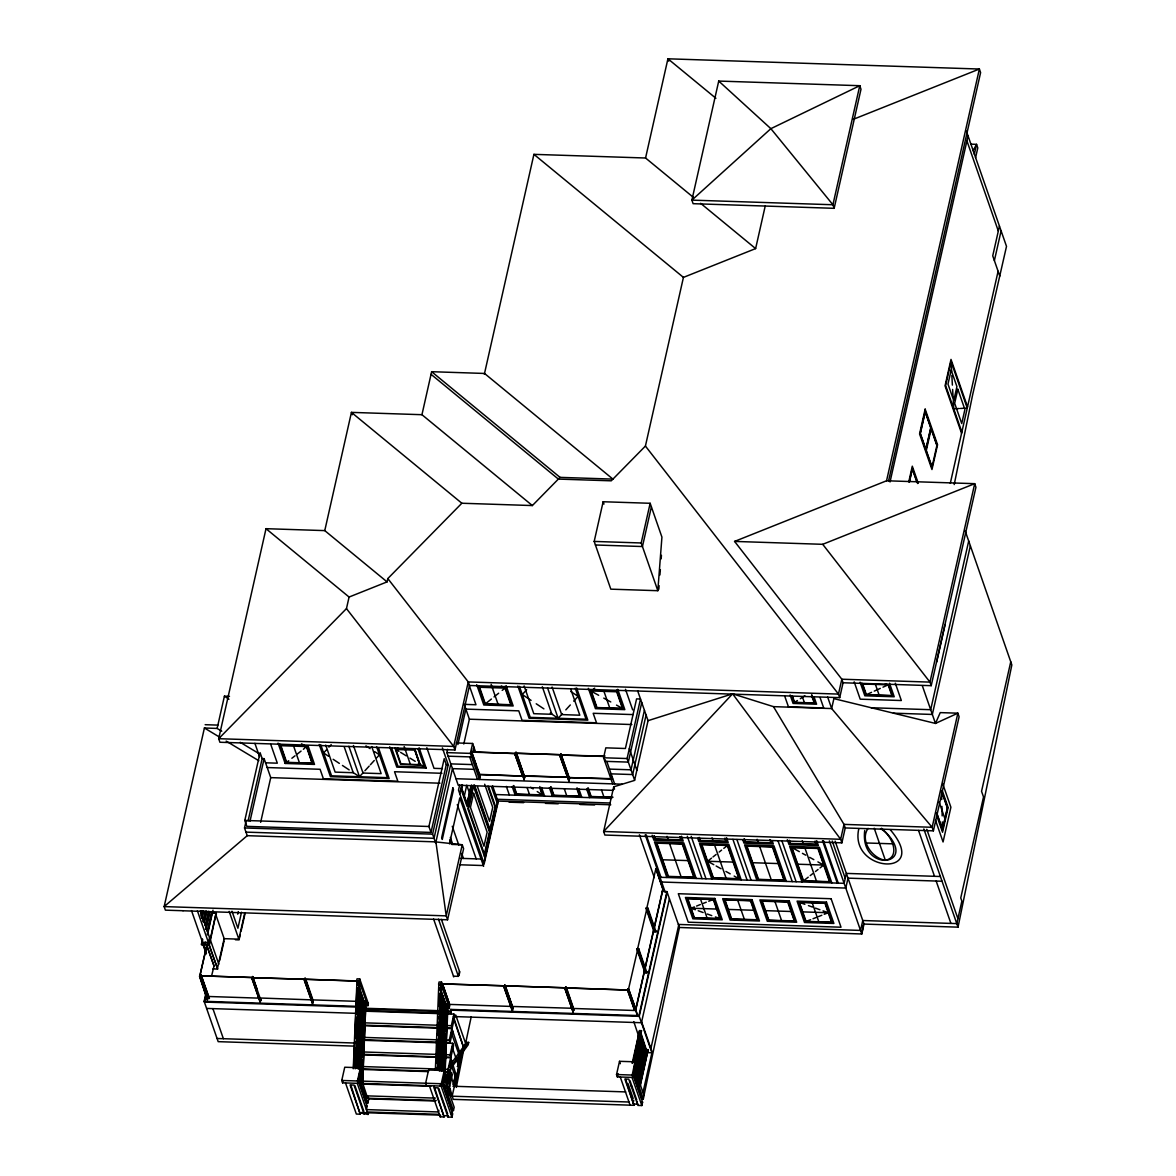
<?xml version="1.0" encoding="UTF-8"?>
<svg xmlns="http://www.w3.org/2000/svg" width="1176" height="1176" viewBox="0 0 1176 1176"><rect width="100%" height="100%" fill="white"/><g stroke="black" fill="none" stroke-linecap="round" stroke-linejoin="round"><path stroke-width="1.5" d="M361.429 1074.291L362.208 1073.394L361.429 1074.291L360.268 1070.968M356.093 1049.374L362.414 1068.543L355.931 1051.006M356.916 1045.273L362.649 1062.781L356.754 1046.905M357.151 1039.496L362.899 1057.018L357.004 1041.128M356.828 1032.072L363.149 1051.241L356.666 1033.704M357.063 1026.31L363.384 1045.479L356.916 1027.942M357.313 1020.533L363.634 1039.716L357.151 1022.179M358.136 1016.432L363.884 1033.939L357.974 1018.063M358.371 1010.669L364.119 1028.177L358.224 1012.301M358.063 1003.231L364.384 1022.414L357.901 1004.877M358.283 997.468L364.604 1016.637L358.136 999.1M359.106 993.367L364.854 1010.875L359.533 996.66M368.103 1002.952L367.588 1005.215L364.369 1005.083L359.195 989.237M365.104 1005.112L359.356 987.59M444.704 1065.985L437.119 1045.273L444.704 1065.985L438.266 1048.566M444.94 1060.179L437.369 1039.51L444.94 1060.179L437.942 1041.157M439.486 1037.041L445.175 1054.372L439.324 1038.658M439.162 1029.632L445.395 1048.566L439.001 1031.249M439.412 1023.87L445.63 1042.759L439.236 1025.472M439.015 1016.446L445.866 1036.953L439.486 1019.695M439.897 1012.33L446.086 1031.146L439.162 1012.301M440.133 1006.553L446.321 1025.34L440.53 1009.772M440.383 1000.776L446.557 1019.533L440.206 1002.378M447.012 1007.92L439.574 987.605L447.012 1007.92L440.133 989.222M444.249 1077.598L444.278 1076.672M353.256 1068.764L356.945 981.607L358.901 981.681L355.211 1068.822M353.638 1065.794L354.564 1044.023M354.799 1038.57L355.725 1016.784M355.946 1011.345L356.945 987.752M354.285 1065.588L354.593 1058.297M355.446 1038.261L355.755 1030.97M356.607 1010.934L356.916 1003.642M356.152 1067.94L359.753 983.18L358.827 981.475L356.872 981.416L357.181 982.298M360.635 1079.612L363.957 1001.57M361.429 1067.617L361.576 1063.986M361.885 1056.724L362.811 1034.953M363.046 1029.5L363.972 1007.714M362.443 1083.317L365.912 1001.629L312.904 999.909L305.819 979.285L356.563 980.946M362.693 1084.022L365.912 1001.629M435.37 1070.087L438.81 984.253M436.869 1049.933L437.09 1063.516L436.399 1062.575M437.487 1035.424L438.839 1022.223L438.06 1023.12M446.086 1031.146L438.589 1010.669M438.721 1006.377L440.059 993.397L439.221 994.264M436.884 1068.367L436.105 1069.249L436.81 1068.352M437.854 1045.302L437.751 1046.199M438.06 1040.437L438.104 1039.525M438.53 1027.986L437.751 1028.868M439.045 1017.372L438.354 1016.446L445.866 1036.953M439.295 1011.61L439.324 1010.698M439.75 999.144L439.045 1000.041M440.265 988.531L440.309 987.634M437.34 1070.145L440.956 984.841L438.986 984.768M437.986 1069.969L441.514 986.473L440.765 984.312M442.955 1070.983L445.777 1004.26L447.983 1005.024M443.249 1070.307L443.866 1055.783M444.41 1043.083L444.793 1034.013M444.94 1030.382L445.101 1026.751M445.41 1019.489L446.027 1004.965M444.455 1081.861L447.733 1004.319M444.778 1080.465L447.909 1006.818M657.825 590.705L661.926 537.123L650.152 503.284L603.141 501.74L594.189 541.43L610.814 589.161L657.825 590.705L641.199 542.974L650.152 503.284M658.839 589.235L659.104 585.663M659.927 574.961L660.339 569.596M661.162 558.879L661.441 555.307M863.375 924.953L861.773 933.994L679.434 927.482L666.924 891.584L662.029 891.423M468.68 1042.392L450.555 1067.117L448.6 1067.044L466.725 1042.333L468.68 1042.392L468.18 1044.817L450.967 1068.293L446.512 1088.035L446.101 1086.859M954.206 484.571L972.581 395.048L1006.509 246.372L966.393 131.153M835.136 841.149L864.007 924.071L958.028 927.158L1011.845 664.925L965.114 530.729M456.317 1087.418L463.976 1048.448M464.887 1046.772L471.194 1016.872M643.992 1095.4L679.434 927.482M221.749 731.207L217.134 728.429L204.404 728.003L164.155 906.593L165.39 910.15L183.015 910.738M217.134 728.429L224.41 696.177L229.482 696.354M387.815 578.577L387.08 581.885L324.767 530.611L266.011 528.685L218.677 738.69L219.912 742.247L454.965 749.979L469.503 685.49L468.254 681.933L387.815 578.577L461.845 503.24L532.361 505.562L560.041 477.368L612.931 479.117L484.527 373.454L431.636 371.704L421.949 414.702L532.361 505.562M200.817 915.972L202.022 910.65M201.537 918.044L203.139 910.959M201.875 918L203.463 910.915M202.786 921.602L205.183 910.974M203.904 921.91L206.3 911.282M204.227 921.866L206.623 911.238M205.139 925.468L208.343 911.297M207.373 933.803L212.165 912.532L216.163 912.885L209.387 945.195L201.552 944.945L202.419 938.815M201.949 943.196L202.728 939.697M205.462 929.319L209.46 911.591M202.199 944.019L202.566 942.373L191.512 910.621M205.8 929.275L209.784 911.562M207.108 931.098L211.504 911.606M201.243 944.049L205.08 943.96L205.447 942.299L208.446 942.564L197.392 910.812M207.432 934.949L213.018 910.15M201.875 979.961L200.096 974.845L206.711 945.489M206.903 945.504L200.096 974.845M200.89 975.83L251.635 977.506L200.89 975.83L207.99 996.469L258.735 998.13M208.079 944.225L209.563 937.61M209.901 938.551L208.784 943.505L217.457 968.421M430.989 832.432L428.931 826.493L444.205 758.696L446.277 764.635L430.989 832.432L246.872 826.375L244.799 820.451L260.087 752.655L262.16 758.579L248.077 821.024M353.8 1046.111L218.177 1041.657L204.124 1001.305L206.05 992.764M206.3 993.514L204.374 1002.055L356.034 1007.038M183.03 910.768L447.571 919.794L446.219 915.869L164.155 906.593L247.225 835.68L244.534 827.963L246.137 820.848M211.504 976.33L214.032 965.966L207.49 947.209M250.003 821.215L264.115 758.652L262.16 758.579M217.707 969.171L208.637 944.137M219.633 960.66L224.028 941.182M237.714 914.193L238.287 911.62M324.767 530.611L351.433 412.379L421.949 414.702M260.646 822.318L270.73 777.63L264.115 758.652M241.521 912.223L237.905 928.246L231.981 911.238M244.799 912.797L238.86 939.154L224.16 938.668L217.31 969.053L212.9 968.906M239.507 938.125L240.301 934.611M241.095 931.098L245.049 913.532M260.822 1000.159L252.619 976.58L252.105 978.844L260.058 1001.687L251.635 977.506M252.414 978.858L252.928 976.58M454.965 749.979L453.715 746.422L218.677 738.69L346.464 608.609L349.081 597.04L387.08 581.885M260.602 998.027L311.081 999.85M260.058 1001.687L260.881 999.424L260.366 1001.702M303.981 979.226L253.428 977.726L303.981 979.226L312.404 1003.407L313.228 1001.143L312.404 1003.407M313.169 1001.878L304.966 978.3L304.452 980.563L312.713 1003.422M304.76 980.578L305.275 978.3M305.819 979.285L359.209 981.196L367.838 1005.965L368.353 1003.687L359.724 978.917L357.034 978.829L356.519 981.107M484.336 374.277L533.919 154.35L645.565 158.01L693.546 197.494M359.209 981.196L359.724 978.917M341.76 1080.465L344.744 1067.235L360.415 1067.749L361.238 1070.131L358.254 1083.361L342.584 1082.846L341.76 1080.465L357.43 1080.979L358.254 1083.361M342.584 1082.846L342.951 1081.185M359.488 989.633L363.693 1001.423M363.913 1008.905L363.531 1010.552L363.075 1006.538L204.124 1001.305M437.648 1027.589L361.444 1025.075L360.62 1022.708L362.855 1012.786M362.59 1032.366L364.09 1025.751M360.209 1054.225L359.386 1051.844L361.62 1041.921M361.061 1068.837L360.238 1066.47L361.723 1059.855M357.43 1080.979L360.415 1067.749M359.268 1076.025L360.018 1072.718M345.509 1082.978L356.343 1114.054L360.253 1114.187L350.948 1085.419M436.164 1100.486L367.662 1098.237L359.488 1073.379M368.47 1112.79L368.088 1114.451L360.532 1112.952M367.662 1098.237L368.029 1096.576L368.823 1098.854L367.897 1102.985L366.427 1102.941L357.93 1078.539M358.651 1081.891L367.147 1106.293L366.412 1109.6L438.516 1111.967L438.883 1110.32M613.122 790.345L458.243 785.245L446.88 752.611L447.615 749.303M474.001 769.339L452.451 768.634L435.679 843.045L432.577 834.152L448.232 764.694L442.382 747.877M457.89 744.54L465.872 709.113L518.763 710.848L522.07 720.344L596.497 722.784L593.189 713.288L633.1 714.596M463.8 743.996L469.386 719.197L464.226 704.365L475.971 704.747L469.4 685.858M459.684 784.848L458.508 790.096L484.174 863.816L498.154 801.812L492.626 785.935M459.743 793.668L461.668 785.156M462.227 784.921L461.448 788.346L467.034 804.369L471.341 785.23M462.462 784.657L461.654 788.229L467.019 803.664L471.061 785.744M449.467 843.78L459.801 797.916L483.615 866.3M477.294 767.781L480.22 776.189L479.47 779.497L470.385 753.39L472.62 743.467L456.347 742.938M471.988 755.301L471.62 756.947L448.115 756.183M472.737 751.993L473.855 747.025M464.329 795.946L466.754 785.2L469.547 793.212M471.855 785.245L467.063 806.501L460.86 788.699M473.075 785.847L467.886 808.867L484.835 857.524L496.007 807.912L488.51 786.391M447.571 919.794L463.609 848.69L462.241 844.765L435.267 841.854L247.225 835.68M441.015 984.327L441.529 982.048L439.074 981.975L438.56 984.238L441.015 984.327L449.482 1008.64M510.619 1006.406L449.585 1004.407L442.455 983.93L503.534 985.782L512.251 1009.978L512.765 1007.7L507.914 994.646M449.585 1004.407L442.485 983.768M449.232 1007.905L449.746 1005.627L441.529 982.048M484.409 856.334L495.596 806.721M365.368 1010.625L451.319 1013.447L450.864 1009.42L638.965 1015.594L651.916 1052.785L642.978 1092.475M453.48 976.183L458.375 976.345L459.507 971.391M459.007 975.433L459.757 972.126L441.382 919.353M451.319 1013.447L450.864 1009.42M645.565 158.01L667.924 58.8L979.373 69.031L980.608 72.589L888.6 480.764M441.279 1027.706L452.172 1028.059L451.334 1025.692L453.951 1014.109L365.192 1011.198M364.134 1039.76L450.085 1042.583L449.247 1040.216L451.863 1028.632L364.575 1025.766M452.172 1028.059L454.774 1016.49L453.951 1014.109M514.676 753.522L471.429 751.787L479.279 774.337L522.526 776.072L479.205 774.646L471.355 752.096L514.676 753.522L522.526 776.072M440.147 1086.051L440.53 1084.39M450.085 1042.583L452.686 1031.014L451.863 1028.632M360.929 1083.419L442.117 1086.11L441.279 1083.743L444.263 1070.513L428.593 1069.998L425.624 1083.228L426.447 1085.595M515.485 754.595L516.014 752.214L515.176 754.58L524.158 779.512L514.75 753.213M516.529 753.272L559.511 754.683L516.529 753.272L524.305 776.131L567.361 777.233L524.378 775.807M442.117 1086.11L445.101 1072.88L444.263 1070.513M429.343 1085.654L440.191 1116.818L444.116 1116.935L433.929 1087.697L437.854 1087.829L448.027 1117.068L451.951 1117.2L452.701 1113.892L442.514 1084.654L443.264 1081.347L453.436 1110.585L451.966 1110.541L442.382 1083.008M440.059 1056.842L450.923 1057.195L450.099 1054.828L452.716 1043.259L365.427 1040.378M445.263 1081.847L450.629 1057.768L362.84 1054.887M450.923 1057.195L453.539 1045.626L452.716 1043.259M446.042 1081.391L448.644 1069.881M450.629 1057.768L451.452 1060.149L449.967 1066.764L452.231 1063.839M446.483 1085.213L450.555 1067.117M440.191 1116.818L440.574 1115.157L361.12 1112.555M448.174 1092.284L448.894 1086.903M449.688 1086.345L452.304 1074.761L451.481 1072.394L448.865 1083.963L449.688 1086.345L446.071 1086.227M448.997 1094.665L450.217 1089.285L449.394 1086.918M444.116 1116.935L434.209 1086.462M453.275 1084.581L455.141 1076.305L456.611 1076.363L458.846 1066.441L457.376 1066.382M457.758 1064.736L459.61 1056.46L461.08 1056.518L461.83 1053.211M453.348 1084.757L455.2 1076.496L450.055 1061.707M457.817 1064.912L459.684 1056.651L451.319 1032.646M452.143 1096.194L454.377 1086.271L450.923 1076.349M461.889 1053.387L454.436 1086.462L452.907 1086.227M523.849 779.497L524.702 777.13L524.158 779.512M448.027 1117.068L448.306 1115.833L444.396 1115.701M463.873 1046.611L454.936 1086.301L625.705 1091.916M451.231 1113.848L451.966 1110.541M453.436 1110.585L454.186 1107.277L443.969 1077.922M503.534 985.782L442.455 983.93M504.298 987.134L504.813 984.856L503.99 987.12L512.207 1010.713M505.357 985.841L564.671 987.781L505.357 985.841L512.457 1006.465L571.786 1008.258M560.261 756.065L560.79 753.684L559.952 756.05L568.934 780.982L559.511 754.683M610.594 773.823L612.402 779.012L569.066 777.601L561.217 755.051L604.611 756.168M718.727 81.07L691.885 200.126L693.12 203.683L834.152 208.314L860.994 89.258L859.759 85.701L718.727 81.07L770.868 128.669L832.917 204.756L834.152 208.314M511.942 1009.963L512.457 1007.7M512.515 1010.713L513.03 1008.449L504.813 984.856M569.066 777.601L612.476 778.703M568.625 780.967L569.463 778.6L568.934 780.982M431.048 374.321L558.365 479.088L611.241 480.822L645.418 446.057L683.432 277.389L755.624 248.592L765.208 206.065M651.386 506.856L642.449 546.531L595.438 544.988M612.667 783.877L603.582 757.77L605.816 747.848L625.397 748.495L636.583 698.882L640.494 699.014L627.087 758.535L634.628 780.202M604.729 755.653L604.552 756.477L561.217 755.051M605.184 759.667L604.817 761.328L628.322 762.107L641.743 702.572M573.859 1010.449L565.641 986.855L565.127 989.134L573.344 1012.712L564.671 987.781M565.435 989.148L565.95 986.87M613.696 786.832L603.641 831.491L604.876 835.048L841.884 842.839L845.235 827.948L844 824.391L773.47 706.644L732.604 693.825L648.049 720.668L634.57 780.408L613.696 786.832L614.519 789.214M644.419 710.289L631.012 769.81L609.462 769.104M646.08 715.023L632.659 774.558L611.108 773.852M627.499 990.016L566.523 987.855L573.594 1008.479L634.628 1010.493L627.499 990.016L566.465 988.016M636.775 948.87L638.788 948.944L636.775 948.87L644.933 972.714L647.006 972.523L644.933 972.714M645.947 908.195L647.961 908.269L645.947 908.195L654.106 932.039L656.12 932.098L647.961 908.269M628.572 988.928L637.583 949.811L644.713 970.273L635.893 1009.405L628.572 988.928L637.304 1014.271M637.745 948.253L646.756 909.136L653.885 929.599L645.065 968.73L637.745 948.253L644.874 968.715L653.694 929.599M646.918 907.578L655.885 868.638L662.823 889.1L654.047 928.04L646.918 907.578L654.238 928.055L663.014 889.1L655.885 868.638M636.01 1064.207L633.026 1077.437L617.356 1076.907L616.533 1074.541L619.517 1061.311L635.187 1061.825M617.356 1076.907L618.106 1073.614M635.702 1009.39L644.521 970.273M633.805 1021.635L644.08 1052.535L637.951 1079.774M638.965 1015.594L666.924 891.584M667.189 892.319L639.23 1016.343L451.114 1010.155L450.746 1011.816L441.603 1011.507M632.144 1063.383L639.538 1030.588L641.493 1030.661L632.203 1075.055L633.026 1077.437M669.409 898.699L641.449 1022.723L453.407 1016.534L463.315 1046.596M632.938 1062.839L639.538 1030.588M637.995 1043.171L644.786 1061.605L638.421 1045.405M634.496 1061.722L641.493 1030.661M641.067 1078.142L634.996 1059.723M636.51 1049.786L643.301 1068.22L636.922 1052.02M647.02 1051.682L640.964 1033.263M631.247 1086.256L631.527 1085.007L636.789 1100.133M633.173 1102.926L633.776 1100.236M638.759 1082.361L646.139 1049.58L648.108 1049.639L640.141 1086.477M640.126 1077.775L641.288 1072.6M642.067 1069.146L643.625 1062.251M644.404 1058.797L645.565 1053.622M450.217 1089.285L453.23 1099.354L633.996 1105.293L625.72 1079.48M634.82 1064.648L640.317 1081.45L634.658 1066.235M641.802 1074.835L635.746 1056.415L641.802 1074.835L635.569 1058.018M637.054 1054.725L642.552 1071.527L636.892 1056.327M642.566 1068.205L637.069 1051.403M637.98 1046.493L644.036 1064.912L637.818 1048.095M644.051 1061.59L639.127 1046.405M645.536 1058.297L639.479 1039.878L645.536 1058.297L639.303 1041.48M640.214 1036.571L646.285 1054.99L640.611 1039.79M638.833 1084.742L639.715 1084.14L634.643 1069.572M643.301 1068.22L637.245 1049.801M644.786 1061.605L638.73 1043.186M639.935 1085.874L648.108 1049.639M637.098 1103.044L637.377 1101.809M650.71 1049.301L678.67 925.292M633.996 1105.293L624.853 1079.009L628.763 1079.142L637.921 1105.425L641.831 1105.543L642.581 1102.25L633.423 1075.966M633.276 1074.247L641.861 1098.884L643.331 1098.943L644.066 1095.635L634.261 1067.455M469.503 685.49L839.708 697.647L843.06 682.771L841.825 679.213L734.574 541.416L886.557 480.778L979.373 69.031L853.085 119.408M890.026 481.969L968.039 135.901M974.316 154.262L976.55 144.339L971.053 144.163M975.551 157.819L977.785 147.911L976.55 144.339L973.081 150.704M908.945 481.058L912.297 466.181L918.206 483.13M909.21 482.204L912.341 468.313L917.633 483.527M909.357 482.248L912.341 469.018L916.971 482.307M925.894 450.055L930.922 427.726M926.203 450.937L931.23 428.608M964.07 408.263L967.26 408.101L951.046 361.532L945.636 385.507L961.85 432.092M999.438 226.086L992.735 255.854L999.791 276.139M994.382 260.587L1001.099 230.834M950.296 483.336L998.101 271.274M864.007 924.071L861.773 933.994L829.359 840.899M843.06 682.771L931.201 685.667L975.933 487.231L974.698 483.674L886.557 480.778M936.64 662.117L945.122 624.5M968.701 541.034L930.686 709.701L871.181 707.746M970.362 545.782L932.333 714.449L893.407 713.17M933.391 830.844L959.102 716.757L957.867 713.185L940.241 712.612L935.464 723.431L833.887 698.632L831.653 708.555L932.142 827.287L933.391 830.844L845.235 827.948M936.713 812.807L942.49 829.418L947.341 807.927L941.55 791.316L941.755 799.533M1010.757 661.779L981.548 791.316L983.518 796.96L960.748 897.935L961.865 901.125L956.794 923.601L862.772 920.514L860.538 930.422L678.376 924.439M858.818 828.668C848.616 873.121 931.407 877.869 890.247 829.697M864.727 830.477C859.215 874.988 923.807 865.801 881.471 828.242M458.699 1055.034L461.918 1050.624M868.094 828.389C859.494 840.399 872.166 858.407 885.366 860.288C901.713 857.054 891.173 833.652 880.574 828.801M634.893 1061.311L643.639 1050.624M636.495 1061.046L639.803 1057.003M636.098 1062.295L644.08 1052.535L651.916 1052.785L652.107 1051.961L641.64 1021.885M634.305 1066.176L643.566 1054.872M326.428 749.891L323.62 752.978L328.677 756.33M328.927 747.142L331.22 744.629M352.374 772.029L359.488 776.733L363.443 772.382M364.913 770.765L369.19 766.076M370.396 764.753L374.262 760.505M376.732 757.785L379.436 754.816L374.571 751.582M526.657 689.739L522.276 694.546L531.082 700.367M550.28 713.097L558.144 718.301L562.422 713.611M565.818 709.863L570.301 704.953M573.726 701.175L578.107 696.368L570.83 691.532M397.723 747.774L395.93 749.494L401.001 764.062L419.729 764.679L415.143 750.126L395.93 749.494L398.958 751.361M199.553 976.153L207.446 1000.056L199.553 976.153L200.993 974.801L209.431 998.542M199.773 976.315L201.214 974.963M303.379 749.288L306.363 746.539L301.468 743.805M627.94 988.913L637.054 1014.476M485.35 703.88L510.81 704.718L505.033 688.107L479.573 687.269L485.35 703.88L491.406 699.029M494.023 696.927L498.653 693.223M502.196 690.371L505.033 688.107L501.358 686.049M594.703 688.151L591.219 690.944L596.996 707.555L622.471 708.393L616.68 691.782L590.734 690.929L596.614 707.834L623.06 708.702L616.577 690.106M713.803 864.698L707.614 861.244L711.524 858.142M712.979 856.966L716.081 854.496M719.153 852.056L721.608 850.101M723.784 848.381L727.15 845.706M803.561 880.824L829.462 881.677L817.893 848.455L791.992 847.602L803.561 880.824L808.235 877.164M810.19 875.635L812.616 873.724M815.438 871.519L818.055 869.461M820.025 867.932L823.67 865.066L817.908 861.89M291.883 758.255L295.029 755.8M297.44 753.919L301.071 751.082M278.065 743.1L285.151 763.445L288.708 760.74M792.492 696.221L794.623 702.322L797.402 700.529M800.297 698.72L804.898 695.766M861.89 683.138L866.006 694.957L892.452 695.825L888.63 684.858L862.684 684.006L866.403 694.678L871.548 692.341M874.268 691.12L880.295 688.386M882.985 687.166L888.145 684.844L891.864 695.516L866.403 694.678M734.574 541.416L822.715 544.312L974.698 483.674L929.966 682.109L931.201 685.667M695.339 909.724L691.106 908.21L694.369 906.917M696.574 906.049L700.352 904.55M703.38 903.344L706.261 902.198M813.013 918.75L816.085 917.53M818.393 916.618L821.833 915.251M824.244 914.296L828.227 912.723L823.038 910.856M708.731 901.228L713.273 899.552L719.888 918.544L694.413 917.706L687.813 898.714L713.273 899.552M806.075 921.367L831.535 922.205L824.92 903.227L799.46 902.389L806.075 921.367L810.602 919.705M956.029 408.675L953.736 408.792L953.28 400.81M957.073 408.631L959.278 408.513M960.41 408.454L963.041 408.322M202.566 942.373L205.447 942.299M594.189 541.43L641.199 542.974M794.623 702.322L814.204 702.954L811.558 695.339M773.47 706.644L831.653 708.555L827.61 696.942M469.386 719.197L631.835 724.534M205.153 724.695L217.883 725.107M306.863 746.569L280.902 745.702L286.694 762.327L312.154 763.15L306.863 746.569L312.743 763.474L286.297 762.607L279.829 744.011M446.88 752.611L470.385 753.39M603.582 757.77L627.087 758.535M472.34 764.591L450.805 763.885L434.032 838.297L245.99 832.123M446.277 764.635L448.232 764.694M265.555 762.798L277.315 763.18L270.73 744.305M285.151 763.445L314.521 764.415L308.038 745.76M419.097 747.73L426.182 768.075L396.797 767.12L389.712 746.775M442.411 768.619L434.017 768.34L426.829 747.73M267.217 767.546L320.092 769.28L323.4 778.777L397.841 781.217L394.533 771.735L441.941 773.293M455.965 778.718L622.075 784.186M270.73 777.63L440 783.201M539.843 788.082L542.224 794.903L516.764 794.065L513.78 785.539M613.019 797.225L591.19 796.505L588.22 787.979M611.961 797.49L590.808 796.784L587.794 788.14M495.625 794.535L611.682 798.357M497.272 799.283L610.138 803.002M610.756 804.781L497.889 801.062L483.351 865.551L459.625 864.772M509.076 802.164L523.643 802.649M545.488 803.37L558.218 803.781M580.062 804.502L594.63 804.972M244.799 820.451L428.931 826.493M866.271 842.972L892.716 843.839M244.534 827.963L432.577 834.152M451.657 844.412L462.241 844.765L446.219 915.869L435.914 842.016M662.632 859.774L688.034 860.597M707.614 861.244L733.074 862.082M752.728 862.728L778.189 863.566M797.784 864.213L823.67 865.066M460.522 858.348L481.087 859.024M940.388 876.502L846.367 873.4L844.133 883.323L660.015 877.281M942.049 881.236L848.028 878.149L845.779 888.071L661.662 882.029M738.866 878.692L713.406 877.855L701.837 844.633L727.297 845.47L738.866 878.692L734.162 876.047M691.106 908.21L716.581 909.048M728.326 909.43L753.787 910.268M765.547 910.65L791.007 911.488M802.767 911.885L828.227 912.723M212.239 912.752L216.163 912.885L209.078 944.313L205.08 943.96M215.487 913.752L216.472 913.781M235.435 939.771L239.11 939.889L229.188 911.4M214.032 965.966L207.299 947.195M364.192 1002.275L366.162 1002.334M438.839 1004.907L438.795 1005.818M359.68 1007.156L363.34 1007.273L362.972 1008.92L437.942 1011.389M362.708 1008.185L450.481 1011.066M206.609 1008.42L363.119 1013.565M360.62 1022.708L451.334 1025.692M640.832 1033.895L646.285 1051.667M437.854 1027.971L438.589 1028M452.686 1031.014L461.154 1056.695L459.684 1056.651M437.575 1034.645L438.354 1033.763L437.545 1033.733M436.443 1039.79L361.473 1037.32L362.296 1039.702M440.103 1039.907L449.247 1040.216M646.344 1050.168L648.314 1050.242M217.075 1038.496L354.652 1043.024M357.46 1046.228L361.12 1046.346M436.884 1051.035L437.678 1051.065L436.84 1051.947M359.386 1051.844L450.099 1054.828M362.179 1054.284L437.369 1056.827L436.605 1057.724M451.452 1060.149L456.67 1076.54L455.2 1076.496M457.449 1066.573L458.919 1066.617L452.143 1047.169M616.533 1074.541L632.203 1075.055M360.238 1066.47L448.012 1069.351L448.835 1071.718L445.19 1071.601M362.899 1068.896L428.725 1071.057M364.192 1069.528L427.99 1071.615M444.396 1072.159L448.041 1072.277M363.59 1081.17L441.279 1083.743M441.044 1084.595L442.514 1084.654M362.105 1084.052L430.813 1086.301M641.111 1102.191L642.581 1102.25M450.673 1096.15L628.984 1102.015M634.276 1104.058L638.2 1104.176M366.839 1095.856L435.34 1098.119M368.823 1098.854L435.532 1101.045M365.677 1106.248L367.147 1106.293M367.235 1111.982L439.339 1114.348M799.46 902.389L804.869 904.329M808.427 905.608L812.44 907.049M815.438 908.122L819.922 909.739M698.206 910.753L703.145 912.532M707.29 914.017L711.774 915.619M715.405 916.927L719.888 918.544M885.366 683.741L888.145 684.844M591.322 691.253L598.672 695.295M603.773 698.103L610.77 701.954M616.503 705.1L622.471 708.393M791.992 847.602L799.342 851.644M802.429 853.35L805.722 855.158M809.72 857.377L813.836 859.641M716.125 865.992L721.05 868.741M725.915 871.445L730.208 873.841M240.213 742.306L258.676 753.404M204.404 728.003L219.956 737.352M226.174 741.1L258.823 760.725M400.604 752.375L406.264 755.845M409.954 758.108L415.216 761.342M418.377 763.283L426.182 768.075M530.611 787.258L533.154 788.92M536.227 703.777L543.9 708.863M365.956 745.878L370.131 748.642M333.161 759.299L339.335 763.386M342.451 765.458L349.184 769.913M537.226 791.566L542.224 794.903M224.41 696.177L228.967 699.235M715.905 98.284L667.924 58.8L668.762 61.167M700.602 203.301L755.624 248.592M533.919 154.35L683.432 277.389M431.636 371.704L560.041 477.368M461.845 503.24L351.433 412.379L352.256 414.76M266.011 528.685L349.081 597.04M822.715 544.312L929.966 682.109L841.825 679.213L838.473 694.09L839.708 697.647M645.418 446.057L838.473 694.09L468.254 681.933L453.715 746.422L346.464 608.609M627.705 989.119L628.851 990.898M966.922 140.87L998.321 231.04M967.539 406.867L951.002 359.4L945.048 385.86L961.571 433.327M931.245 429.328L936.772 445.19M926.409 450.82L931.921 466.696M922.307 685.652L935.464 723.431L957.867 713.185L932.142 827.287L844 824.391L840.649 839.282L841.884 842.839M942.667 783.598L950.899 807.236L943.064 841.972L935.42 820.01M942.226 790.507L948.121 807.456L942.535 832.255L936.625 815.306M941.653 790.904L947.533 807.809L942.505 830.124L936.611 813.219M939.139 802.061L944.916 818.672M895.318 683.197L901.345 700.529L860.215 699.176L854.188 681.845M889.512 683.212L894.23 696.765L864.845 695.81L860.126 682.242M926.806 829.315L957.911 918.632M875.414 684.417L879.133 695.104M923.836 828.962L958.028 927.158M918.559 830.477L934.508 876.296M936.169 881.044L950.914 923.41M874.209 828.227L885.366 860.288M820.084 697.574L823.7 707.967L788.435 706.805L784.818 696.413M814.218 697.427L816.585 704.218L793.08 703.439L790.125 694.957M811.866 694.825L814.806 703.277L794.241 702.601L791.889 695.839M802.547 697.28L804.413 702.645M832.24 841.016L845.25 878.369M823.479 840.693L838.253 883.132M822.494 840.664L837.283 883.102M831.829 882.926L819.437 847.323L789.625 846.352L802.017 881.941M816.688 840.678L818.378 845.529L789.008 844.574L787.317 839.708M815.497 841.384L816.6 844.588L790.169 843.721L789.052 840.517M814.939 841.193L816.012 844.28L790.551 843.442L789.478 840.355M804.943 848.028L816.512 881.25M802.208 840.781L803.282 843.868M812.19 902.8L818.805 921.793M781.952 841.016L796.137 881.75M778.042 840.884L792.227 881.618M772.206 840.811L773.338 844.045L743.952 843.089L742.82 839.855M786.347 881.427L773.955 845.838L744.57 844.868L756.962 880.457M770.442 839.914L771.559 843.118L745.114 842.251L743.996 839.047M769.883 839.723L770.956 842.795L745.496 841.957L744.423 838.885M757.153 839.297L758.226 842.383M759.578 846.235L771.25 879.766M774.969 901.58L781.584 920.573M736.911 839.532L751.096 880.265M732.927 839.399L747.113 880.133M726.533 837.709L728.223 842.575L698.838 841.604L697.706 838.37M741.233 879.942L728.841 844.353L699.455 843.383L711.862 878.987M725.327 838.429L726.445 841.634L699.999 840.767L698.882 837.562M724.769 838.238L725.842 841.325L700.381 840.487L699.308 837.4M603.141 501.74L603.964 504.122M737.749 900.36L744.364 919.338M712.039 837.812L713.112 840.899M714.567 845.059L726.136 878.281M691.194 836.357L705.982 878.781M637.612 690.709L648.049 720.668M687.284 836.224L702.057 878.663M681.536 836.239L683.227 841.09L653.856 840.12L652.165 835.269M696.192 878.472L683.785 842.869L654.473 841.898L666.865 877.502M680.331 836.945L681.448 840.149L655.003 839.282L653.885 836.077M679.787 836.753L680.86 839.84L655.399 839.002L654.326 835.915M700.543 899.14L707.144 918.118M625.5 689.298L632.673 709.892M617.753 689.298L624.838 709.643L595.453 708.672L588.367 688.327M667.057 836.342L668.13 839.414M669.541 843.574L681.11 876.796M629.322 748.612L636.863 770.28M603.95 691.356L609.741 707.967M646.212 834.872L660.986 877.311M645.227 834.842L665.219 892.261M639.406 834.813L654.326 877.619M606.772 761.387L614.622 783.936M576.622 687.945L587.838 720.153L529.068 718.227L517.852 686.02M575.255 688.21L586.06 719.212L530.229 717.375L519.439 686.387M570.698 689.004L579.812 715.199L561.702 714.596L552.088 687.019M601.539 790.11L603.92 796.931M586.633 788.964L589.646 797.637M638.788 948.944L646.947 972.773M547.546 687.842L558.144 718.301M578.798 788.714L581.811 797.372M542.312 686.74L551.911 714.288L533.786 713.685L524.129 685.931M577.019 787.788L580.033 796.431L553.587 795.564L550.574 786.92M577.063 789.302L579.43 796.123L553.97 795.285L551 786.759M560.79 753.684L569.463 778.6M564.333 788.875L566.7 795.696M627.543 989.854L634.673 1010.316M640.082 1037.203L646.285 1054.99M639.347 1037.173L645.55 1054.975M639.171 1042.098L644.801 1058.282M549.413 787.744L552.426 796.402M637.848 1047.125L644.036 1064.912M637.671 1048.713L643.301 1064.897M636.348 1053.74L642.552 1071.527M635.613 1053.711L641.817 1071.512M506.106 685.623L513.192 705.967L483.806 704.997L476.721 684.667M541.577 787.494L544.591 796.152M635.437 1058.635L641.067 1074.82M504.93 686.431L511.413 705.027L484.968 704.159L478.485 685.564M539.799 786.553L542.812 795.211L516.367 794.344L513.353 785.686M635.819 1065.177L640.332 1078.127M634.687 1065.28L640.317 1081.45M634.511 1066.867L639.582 1081.435M634.496 1070.204L639.568 1084.757M635.599 1074.408L638.406 1082.493M634.173 1072.659L643.331 1098.943M632.026 1077.363L641.831 1105.543M516.014 752.214L524.702 777.13M630.042 1080.744L631.027 1083.596M491.142 684.373L498.08 704.306M527.098 787.626L529.494 794.476M627.925 1083.434L633.188 1098.546M619.517 1061.311L620.34 1063.692M620.266 1076.995L630.086 1105.161M512.192 786.523L515.206 795.182M506.341 786.391L509.34 794.991M565.641 986.855L569.625 998.277M491.436 786.612L497.595 804.281M487.775 786.318L495.008 807.074L489.98 829.403L474.545 785.098M472.62 743.467L475.663 752.228M473.487 748.686L474.56 751.773M484.674 784.216L492.729 807.353L489.569 821.407L477.485 786.7M476.706 766.105L471.532 751.273L471.164 752.919L479.837 777.836M469.665 756.888L477.515 779.423M473.796 784.965L490.01 831.535M457.288 804.575L476.192 858.862M452.26 826.287L458.743 844.912M461.683 853.379L463.462 858.451M450.335 837.474L452.76 844.397M417.921 748.553L424.404 767.134L397.958 766.267L391.476 747.671M449.776 840.017L450.981 843.471M415.143 750.126L420.317 764.988L400.604 764.341L394.857 747.818M414.658 750.112L419.729 764.679M404.162 746.554L410.365 764.371M438.457 919.117L458.375 976.345M378.554 748.083L389.168 778.585L330.412 776.66L319.196 744.452M376.599 746.657L387.389 777.659L331.573 775.822L320.769 744.82M433.562 918.956L453.745 976.933M371.748 746.598L381.156 773.632L363.031 773.044L353.447 745.496M455.685 1014.932L465.593 1043.377M453.436 1018.195L463.388 1046.772M440.324 989.295L446.189 1006.142M440.662 991.75L446.277 1007.891M440.618 995.014L446.792 1013.727L440.588 995.925M440.456 996.601L446.057 1013.697L440.412 997.513M440.339 1001.687L446.557 1019.533M440.177 1003.29L445.822 1019.504M440.662 1009.096L446.321 1025.34M348.875 746.275L359.488 776.733M440.5 1010.684L445.586 1025.31M439.118 1013.212L445.351 1031.117M344.245 746.892L353.241 772.72L335.131 772.117L325.708 745.084M439.442 1020.606L445.131 1036.923M439.368 1024.781L445.63 1042.759M439.207 1026.383L444.895 1042.73M439.133 1030.543L445.395 1048.566M438.957 1032.16L444.66 1048.536M439.456 1037.952L445.175 1054.372M439.295 1039.569L444.44 1054.343M437.898 1042.068L444.205 1060.149M438.236 1049.477L443.969 1065.956M438.251 1052.726L444.572 1070.866M438.207 1053.622L444.543 1071.792M438.031 1054.343L443.778 1070.851M437.986 1055.254L443.161 1070.116M437.942 1058.488L441.97 1070.057M437.913 1059.4L441.941 1070.968M448.865 1090.96L450.731 1096.341M437.795 1060.12L441.25 1070.042M438.325 1062.678L441.206 1070.954M438.28 1065.912L440.015 1070.88M438.236 1066.823L439.398 1070.145M438.119 1067.543L439.28 1070.866M437.501 1066.808L438.663 1070.116M441.132 1086.124L451.951 1117.2M438.721 1088.3L447.718 1114.113M306.363 746.539L312.154 763.15M293.632 746.128L299.424 762.739M359.312 988.502L365.398 1005.877M359.165 990.148L364.369 1005.083M359.077 994.279L364.854 1010.875M358.342 994.249L364.119 1010.86M358.254 998.38L364.604 1016.637M358.092 1000.012L363.869 1016.623M358.019 1004.142L364.384 1022.414M357.857 1005.789L363.649 1022.385M358.342 1011.58L364.119 1028.177M358.18 1013.212L363.384 1028.162M358.092 1017.343L363.884 1033.939M357.945 1018.975L363.149 1033.925M357.269 1021.444L363.634 1039.716M357.122 1023.091L362.899 1039.687M357.034 1027.221L363.384 1045.479M356.872 1028.853L362.649 1045.449M356.784 1032.984L363.149 1051.241M357.21 1036.276L362.414 1051.226M254.913 743.379L259.602 756.83M357.122 1040.407L362.899 1057.018M356.96 1042.054L362.164 1056.989M356.872 1046.184L362.649 1062.781M356.71 1047.816L361.914 1062.751M356.049 1050.286L362.414 1068.543M355.887 1051.917L361.679 1068.528M355.843 1055.137L362.208 1073.394M355.799 1056.048L362.164 1074.32M355.681 1056.783L360.885 1071.718M355.652 1057.694L359.121 1067.646M355.593 1060.914L358.489 1069.205M359.65 1072.527L361.914 1080.082L359.606 1073.438M355.564 1061.825L357.871 1068.455M359.488 1074.158L361.223 1079.142M355.975 1065.118L357.136 1068.44M359.4 1078.583L367.897 1102.985M357.239 1083.287L368.088 1114.451M354.873 1085.551L363.854 1111.349M364.178 1114.319L353.991 1085.066L350.066 1084.948L360.253 1114.187M304.966 978.3L308.935 989.707M252.619 976.58L257.162 989.619M216.061 915.413L224.425 939.403M200.258 910.871L218.824 964.202M203.316 944.504L206.432 953.442M203.345 945.592L206.226 953.898M200.993 974.801L209.21 998.38M212.9 1008.64L223.381 1038.702M360.694 992.985L363.649 1001.585M951.046 361.532L951.605 371.307M951.84 375.409L952.384 385.096M952.633 389.432L953.075 397.179M941.932 806.398L942.167 815.923M942.314 821.936L942.49 829.418M354.035 1064.986L354.74 1065.926L354.035 1064.986M354.285 1059.223L354.976 1060.164L354.285 1059.223M354.535 1053.461L355.226 1054.387L354.535 1053.461M354.77 1047.684L355.475 1048.625L354.77 1047.684M355.02 1041.921L355.711 1042.862L355.02 1041.921M355.27 1036.159L355.961 1037.085L355.27 1036.159M355.505 1030.382L356.21 1031.323L355.505 1030.382M355.755 1024.619L356.446 1025.56L355.755 1024.619M356.005 1018.857L356.695 1019.783L356.005 1018.857M356.24 1013.08L356.945 1014.021L356.24 1013.08M356.49 1007.317L357.181 1008.258L356.49 1007.317M356.74 1001.555L357.445 1002.481L356.74 1001.555M356.975 995.778L357.666 996.719L356.975 995.778M357.225 990.016L357.916 990.956L357.225 990.016M357.46 984.253L358.166 985.179L357.46 984.253M452.878 787.876L441.676 837.606L442.279 839.443L453.495 789.655L452.878 787.876M473.516 786.2L468.474 808.529L484.38 854.202L489.422 831.888L473.516 786.2M473.605 793.3L470.444 807.353L483.968 846.22L487.143 832.152L473.605 793.3M573.594 1009.699L573.08 1011.977L573.594 1009.699M644.727 971.714L646.756 971.773L644.727 971.714M653.9 931.039L655.914 931.098L653.9 931.039M859.759 85.701L832.917 204.756L691.885 200.126L770.868 128.669L859.759 85.701M925.159 409.13L919.573 433.929L931.965 469.533L937.566 444.734L925.159 409.13M925.189 411.262L920.161 433.591L931.936 467.401L936.978 445.072L925.189 411.262M925.203 411.967L920.352 433.474L925.88 449.335L930.731 427.844L925.203 411.967M951.163 370.058L947.988 384.111L953.751 400.649L956.926 386.595L951.163 370.058M957.852 389.256L954.677 403.309L961.733 423.566L964.893 409.513L957.852 389.256M732.604 693.825L603.641 831.491L840.649 839.282L732.604 693.825M208.946 997.645L207.182 999.306L208.946 997.645M682.624 843.707L656.252 842.839L668.027 876.664L694.413 877.531L682.624 843.707M727.679 845.191L701.234 844.324L713.009 878.134L739.454 879.001L727.679 845.191M772.794 846.676L746.348 845.809L758.123 879.619L784.568 880.486L772.794 846.676M818.275 848.175L791.404 847.279L803.179 881.103L830.05 881.985L818.275 848.175M682.242 843.986L656.84 843.163L668.409 876.385L693.811 877.208L682.242 843.986M772.412 846.955L746.951 846.117L758.52 879.339L783.98 880.177L772.412 846.955M831.109 898.729L678.317 893.716L688.239 922.19L841.016 927.217L831.109 898.729M714.817 898.435L685.432 897.464L692.87 918.823L722.255 919.794L714.817 898.435M752.037 899.655L722.652 898.685L730.09 920.044L759.475 921.014L752.037 899.655M789.243 900.875L759.872 899.919L767.311 921.278L796.681 922.234L789.243 900.875M826.463 902.095L797.078 901.139L804.516 922.498L833.902 923.454L826.463 902.095M713.656 899.273L687.21 898.405L694.031 917.986L720.476 918.853L713.656 899.273M750.876 900.493L724.431 899.625L731.251 919.206L757.697 920.073L750.876 900.493M788.096 901.727L761.651 900.845L768.472 920.426L794.903 921.293L788.096 901.727M825.302 902.947L798.857 902.08L805.678 921.646L832.123 922.528L825.302 902.947M750.494 900.772L725.019 899.934L731.634 918.926L757.094 919.764L750.494 900.772M787.7 902.007L762.239 901.169L768.854 920.147L794.315 920.984L787.7 902.007"/></g></svg>
